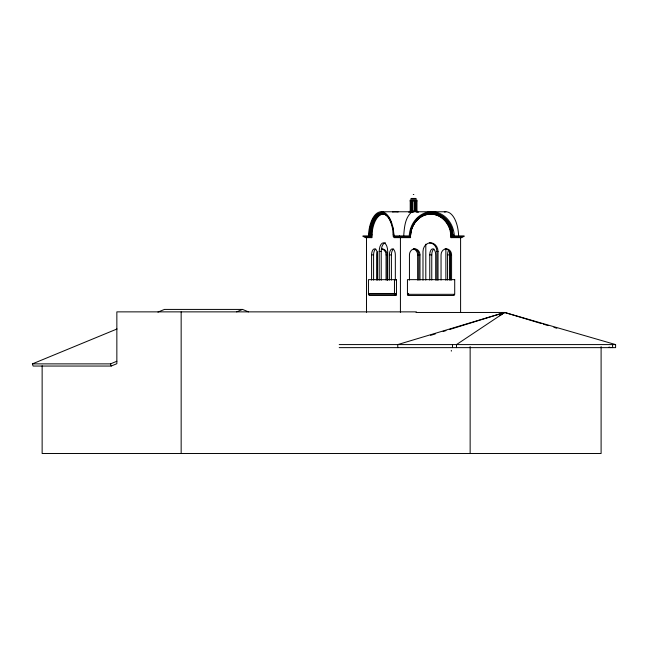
<?xml version="1.0" encoding="UTF-8"?>
<svg xmlns="http://www.w3.org/2000/svg" width="648" height="648" viewBox="0 0 648 648"><rect width="100%" height="100%" fill="white"/><g stroke="black" fill="none" stroke-linecap="round" stroke-linejoin="round"><path stroke-width="0.97" d="M397.767 347.636L397.767 344.582L504.671 312.466L615.6 344.582L615.6 347.644L339.204 347.636M452.482 347.636L452.482 344.582M456.508 347.636L456.508 344.582L504.671 312.466L541.364 323.563M470.14 453.511L470.14 346.599M403.704 235.913C404.336 227.861 404.862 218.465 411.107 212.576L413.546 211.766L408.686 212.22M369.166 236.488L369.635 229.927A24.81 12.182 90 0 1 381.202 212.933A24.81 12.182 90 0 1 392.769 229.927L393.239 236.488L410.435 236.488L411.269 229.927A24.81 21.611 -90 0 1 431.787 212.933A24.81 21.611 -90 0 1 452.296 229.927L453.13 236.488M368.834 235.913L362.969 235.913L362.969 236.488L369.919 236.488L370.389 229.927A24.81 12.182 90 0 1 384.969 213.702M370.202 237.063L370.664 230.105A24.227 11.899 90 0 1 389.626 219.21M364.144 236.488L364.144 237.063L370.956 237.063L371.417 230.105A24.227 11.899 -90 0 1 385.649 214.261M371.239 237.638L371.685 230.291A23.652 11.615 90 0 1 387.634 216.319M365.318 237.063L365.318 237.638L371.993 237.638L372.438 230.291A23.652 11.615 90 0 1 386.329 214.828M410.516 231.854L410.848 229.927M410.484 233.037L410.8 231.206M410.589 234.876L411.383 230.291A23.652 20.598 -90 0 1 430.936 214.091A23.652 20.598 -90 0 1 450.49 230.291L451.275 237.638M499.665 315.738L504.671 312.466L416.048 312.466M416.405 311.866L116.851 311.866L116.851 363.706L111.181 366.047L33.08 366.047L32.4 363.876L117.029 328.973M157.942 312.101L164.454 309.42L242.555 309.42L248.492 311.866M32.4 363.876L110.508 363.876L116.851 361.26M236.625 311.866L242.555 309.42M430.596 335.364L435.407 333.874M443.102 331.501L445.986 330.61M449.834 329.419L504.671 312.466M413.27 194.489L413.829 194.489M411.245 198.442L415.846 198.442M410.67 199.017L416.421 199.017M410.095 200.167L417.004 200.167M410.095 200.904L417.004 200.904M410.095 211.11L414.509 211.11L414.509 200.904M417.004 211.11L415.692 211.11L415.692 200.888M368.477 235.913A25.969 12.758 90 0 1 381.202 211.766L445.889 211.766M369.166 234.762L369.919 234.762M393.239 234.762L393.992 234.762M416.624 219.591A24.81 21.611 -90 0 1 451.867 229.927L452.701 234.762L453.13 234.762M370.202 234.819L370.956 234.819M371.239 234.876L371.993 234.876M413.173 224.969A23.652 20.598 -90 0 1 433.083 214.277A23.652 20.598 -90 0 1 450.06 230.291L450.854 234.876L451.275 234.876M417.879 218.7A24.227 21.109 90 0 1 450.968 230.105L452.199 237.063M453.721 235.913L464.13 235.913L464.13 236.488L452.701 236.488L452.701 234.762M393.709 237.063L410.516 237.063M379.218 280.252L379.218 251.456L381.226 251.456A8.635 4.244 90 0 1 385.463 242.822M429.381 242.822A8.635 7.525 -90 0 1 436.898 251.456L438.032 251.456L438.032 280.252M371.588 280.09L371.588 254.907L373.588 254.907A6.043 2.965 -90 0 1 375.791 249.067M382.15 249.067A6.043 5.265 -90 0 1 386.054 254.907L387.18 254.907L387.18 280.09M389.399 280.09L389.399 254.907L391.4 254.907A6.043 2.965 -90 0 1 393.603 249.067M413.74 249.067A6.043 5.265 -90 0 1 417.644 254.907L419.977 254.907L419.977 280.09M429.754 280.09L429.754 254.907L431.762 254.907A6.043 2.965 -90 0 1 433.958 249.067M447.565 280.09L447.565 254.907L449.574 254.907A6.043 2.965 -90 0 1 449.971 251.886M445.176 248.864A6.043 5.265 -90 0 1 450.441 254.907L451.575 254.907L451.575 280.09M368.445 293.479L396.463 293.479M407.446 293.463L408.572 293.463L408.54 295.48M339.204 344.582L615.6 344.582M416.462 212.042L418.414 212.22M543.299 324.146L548.127 325.604M553.919 327.361L556.818 328.236M608.999 347.069L610.894 347.644M110.508 363.876L111.181 366.047M452.199 234.819L451.389 230.105A24.227 21.109 90 0 0 431.357 213.508A24.227 21.109 90 0 0 411.326 230.105M393.433 231.992L393.611 233.871M612.595 344.582L612.595 347.644M601.101 346.599L601.101 453.511L42.136 453.511L42.136 365.731M462.947 236.488L462.947 237.063L451.778 237.063L451.778 234.819M461.773 237.063L461.773 237.638L450.854 237.638L450.854 234.876M460.598 237.638L460.598 312.287M454.175 294.322L454.175 295.48L407.697 295.48L407.697 294.322M451.316 350.366L451.316 351.143M450.441 254.907L450.441 280.09M449.574 254.907L449.574 280.09M445.873 280.252L445.873 251.456A8.635 4.244 90 0 0 445.727 249.221M441.045 280.09L441.045 254.907A6.043 5.265 -90 0 1 446.31 248.864A6.043 5.265 -90 0 1 451.575 254.907M436.898 251.456L436.898 280.252M435.691 280.09L435.691 254.907A6.043 2.965 -90 0 0 432.726 248.864A6.043 2.965 -90 0 0 429.754 254.907M431.762 254.907L431.762 280.09M425.801 244.183L425.801 280.114M422.99 280.252L422.99 251.456A8.635 7.525 90 0 1 430.507 242.822A8.635 7.525 90 0 1 438.032 251.456M418.778 280.09L418.851 254.907A6.043 5.265 -90 0 0 413.586 248.864M417.644 254.907L417.644 280.09M416.867 200.888L416.867 211.11M416.615 200.888L416.615 211.11M416.04 200.904L416.04 211.11M415.886 200.904L415.886 211.11M414.364 200.904L414.364 211.11M412.736 200.904L412.736 211.11M412.582 200.904L412.582 211.11M411.399 200.904L411.399 211.11M410.476 200.904L410.476 211.11M410.233 200.904L410.233 211.11M410.014 236.488L410.014 234.762L410.435 234.762L410.589 237.638L394.178 237.638L394.178 235.791M409.447 280.09L409.447 254.907A6.043 5.265 -90 0 1 414.712 248.864A6.043 5.265 -90 0 1 419.977 254.907M400.424 237.638L400.424 312.287M400.091 237.063L400.091 237.638M399.767 236.488L399.767 237.063M399.435 235.913L399.435 236.488M396.325 294.338L396.325 295.496L369.093 295.496L369.093 294.338M395.337 280.09L395.337 254.907A6.043 2.965 -90 0 0 392.364 248.864A6.043 2.965 -90 0 0 389.399 254.907M394.818 294.338L394.818 295.496M394.462 279.661L394.462 294.338M391.4 254.907L391.4 280.09M387.698 280.252L387.698 251.456A8.635 4.244 90 0 0 383.462 242.822A8.635 4.244 90 0 0 379.218 251.456M386.054 254.907L386.054 280.09M381.226 251.456L381.226 280.252M377.525 280.09L377.525 254.907A6.043 2.965 -90 0 0 374.552 248.864A6.043 2.965 -90 0 0 371.588 254.907M376.65 280.09L376.65 254.907A6.043 5.265 -90 0 1 377.355 251.886M373.588 254.907L373.588 280.09M366.493 237.638L366.493 312.287M181.157 311.866L181.157 453.511M381.202 211.766A25.969 12.758 90 0 1 393.927 235.913L409.22 235.913A25.969 22.623 -90 0 1 431.787 211.766A25.969 22.623 -90 0 1 454.345 235.913M444.301 211.969A25.969 12.758 -90 0 1 458.614 235.913M392.494 211.969A25.969 22.623 -90 0 1 398.131 211.969M447.565 254.907A6.043 2.965 -90 0 1 448.432 250.63M381.915 248.864A6.043 5.265 -90 0 1 387.18 254.907M411.569 228.452A23.652 20.598 -90 0 1 412.727 225.804M411.148 228.955A24.81 21.611 -90 0 1 412.703 225.212M413.173 224.338A24.81 21.611 -90 0 1 415.984 220.304M411.197 229.157A24.227 21.109 90 0 1 412.711 225.512M413.173 224.654A24.227 21.109 90 0 1 415.919 220.709M390.064 220.012A24.227 11.899 90 0 1 391.635 223.657M392.226 225.512A24.227 11.899 90 0 1 393.085 229.157M389.262 218.222A23.652 11.615 90 0 1 390.623 220.441M396.463 279.661L368.445 279.661L368.445 294.338L396.463 294.338L396.463 279.661M454.71 279.644L407.446 279.644L407.446 294.322L454.71 294.322L454.71 279.644M411.205 211.11L411.205 200.904L411.156 211.11"/></g></svg>
